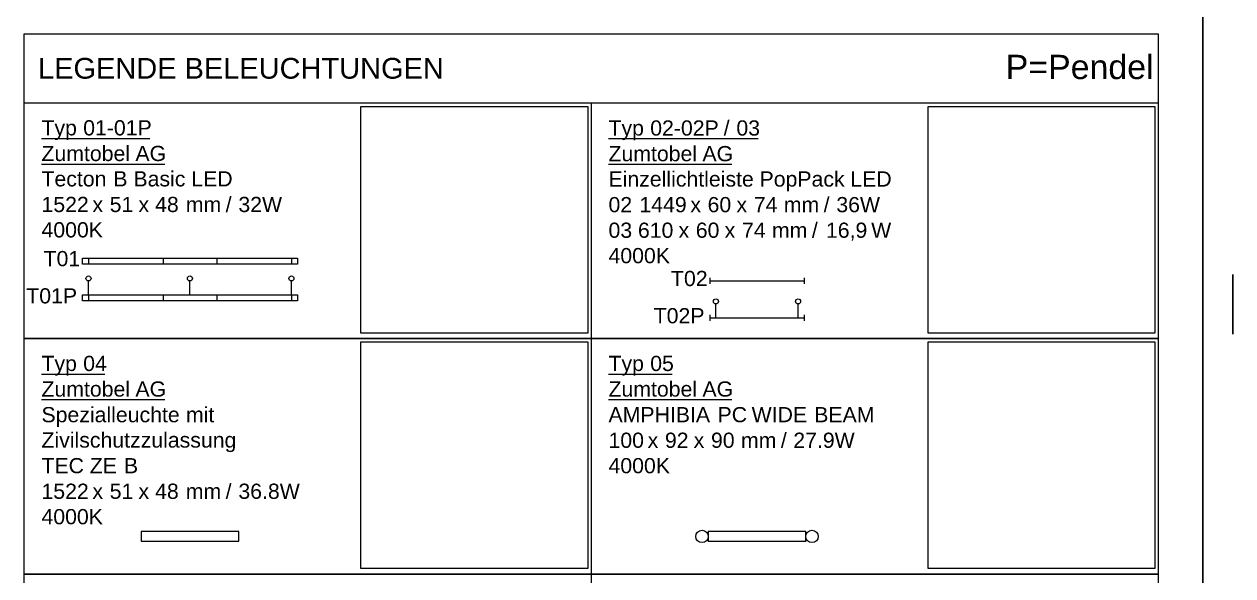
# Model space of a CAD drawing. Extents: x -1132 to 613, y -179 to 712.
# Drawn here: x 410.1 to 612.6, y 420 to 512.5 of the extents above; entities that cross this region are included whole.
import ezdxf

# ---------------------------------------------------------------- set-up
doc = ezdxf.new("R2010")
doc.units = 0
doc.layers.get('0').update_dxf_attribs({"lineweight": 13})
doc.layers.add('EL01_WAN_Geometrie', color=3, linetype='Continuous', lineweight=13, true_color=0x00ff00)
doc.layers.add('EL01_WAN_Leuchten', color=7, linetype='Continuous', lineweight=13, true_color=0x0080ff)
for name, color, linetype, lineweight in [('EL01_WAN_I0_Legende', 7, 'Continuous', 13), ('EL01_WAN_Rahmen', 7, 'Continuous', 13), ('EL01_WAN_Text', 7, 'Continuous', 13)]:
    doc.layers.add(name, color=color, linetype=linetype, lineweight=lineweight)
doc.styles.get("Standard").update_dxf_attribs({"font": 'arial.ttf'})
picture_1 = doc.add_image_def('image32.jpg', size_in_pixel=(450, 450))
picture_2 = doc.add_image_def('image33.jpg', size_in_pixel=(512, 512))
picture_3 = doc.add_image_def('image34.jpg', size_in_pixel=(208, 208))

# ---------------------------------------------------------------- blocks, each defined once
blk = doc.blocks.new('Blockreferenz-A0UNPDE46I', base_point=(200.08, 7.58))
at = {"layer": 'EL01_WAN_Leuchten', "lineweight": -2}
for p, q in [((419.86, 472.31), (419.86, 473.31)), ((419.86, 473.31), (455.86, 473.31)), ((455.86, 472.31), (419.86, 472.31)), ((420.86, 473.31), (420.86, 472.31)), ((433.36, 473.31), (433.36, 472.31)), ((442.36, 473.31), (442.36, 472.31)), ((454.86, 473.31), (454.86, 472.31)), ((455.86, 473.31), (455.86, 472.31)), ((419.86, 466.15), (419.86, 467.15)), ((419.86, 467.15), (455.86, 467.15)), ((455.86, 466.15), (419.86, 466.15)), ((420.86, 467.15), (420.86, 466.15)), ((433.36, 467.15), (433.36, 466.15)), ((442.36, 467.15), (442.36, 466.15)), ((454.86, 467.15), (454.86, 466.15)), ((455.86, 467.15), (455.86, 466.15))]:
    blk.add_line(p, q, dxfattribs=at)
at = {"layer": 'EL01_WAN_Leuchten', "linetype": 'ByBlock', "lineweight": -2, "ltscale": 0.13}
for p, q in [((524.98, 469.97), (524.98, 468.97)), ((540.74, 469.97), (540.74, 468.97)), ((420.86, 467.15), (420.86, 469.47)), ((437.86, 467.15), (437.86, 469.47)), ((454.86, 467.15), (454.86, 469.47)), ((524.98, 469.47), (540.74, 469.47)), ((524.98, 463.81), (524.98, 462.81)), ((525.98, 463.31), (525.98, 465.62)), ((539.74, 463.31), (539.74, 465.62)), ((540.74, 463.81), (540.74, 462.81)), ((524.98, 463.31), (540.74, 463.31)), ((446.03, 427.46), (429.69, 427.46)), ((429.69, 427.46), (429.69, 425.83)), ((446.03, 425.83), (446.03, 427.46)), ((541.03, 427.46), (524.69, 427.46)), ((524.69, 427.46), (524.69, 425.83)), ((541.03, 425.83), (541.03, 427.46)), ((429.69, 425.83), (446.03, 425.83)), ((524.69, 425.83), (541.03, 425.83))]:
    blk.add_line(p, q, dxfattribs=at)
for centre, radius in [((420.86, 469.89), 0.423), ((437.86, 469.89), 0.423), ((454.86, 469.89), 0.423), ((525.98, 466.05), 0.423), ((539.74, 466.05), 0.423), ((523.65, 426.64), 1.04), ((542.07, 426.64), 1.04)]:
    blk.add_circle(centre, radius, dxfattribs=at)
at = {"layer": 'EL01_WAN_Rahmen', "linetype": 'ByBlock', "lineweight": -2, "ltscale": 0.13}
for p, q in [((410.08, 499.33), (410.08, 510.92)), ((410.08, 510.92), (600.08, 510.92)), ((600.08, 510.92), (600.08, 499.33)), ((410.08, 459.83), (410.08, 499.33)), ((410.08, 499.33), (600.08, 499.33)), ((505.08, 499.33), (505.08, 301.82)), ((600.08, 499.33), (600.08, 459.83)), ((600.08, 459.83), (410.08, 459.83)), ((410.08, 420.33), (410.08, 459.83)), ((410.08, 459.83), (600.08, 459.83)), ((600.08, 459.83), (600.08, 420.33)), ((600.08, 420.33), (410.08, 420.33)), ((410.08, 380.83), (410.08, 420.33)), ((410.08, 420.33), (600.08, 420.33)), ((600.08, 420.33), (600.08, 380.83))]:
    blk.add_line(p, q, dxfattribs=at)
at = {"layer": 'EL01_WAN_Text', "color": 7, "linetype": 'ByBlock', "lineweight": -2, "ltscale": 0.13, "true_color": 0xffffff}
for p, q in [((412.98, 493.36), (418.69, 493.36)), ((418.69, 493.36), (419.97, 493.36)), ((419.97, 493.36), (431.14, 493.36)), ((507.98, 493.33), (513.69, 493.33)), ((513.69, 493.33), (514.97, 493.33)), ((514.97, 493.33), (526.14, 493.33)), ((526.14, 493.33), (527.28, 493.33)), ((527.28, 493.33), (528.27, 493.33)), ((528.27, 493.33), (529.41, 493.33)), ((529.41, 493.33), (533.05, 493.33)), ((412.98, 489.06), (427.49, 489.06)), ((427.49, 489.06), (428.72, 489.06)), ((428.72, 489.06), (433.65, 489.06)), ((507.98, 489.03), (522.49, 489.03)), ((522.49, 489.03), (523.72, 489.03)), ((523.72, 489.03), (528.65, 489.03)), ((412.98, 453.86), (418.69, 453.86)), ((418.69, 453.86), (419.97, 453.86)), ((419.97, 453.86), (423.6, 453.86)), ((507.98, 453.86), (513.69, 453.86)), ((513.69, 453.86), (514.97, 453.86)), ((514.97, 453.86), (518.63, 453.86)), ((412.98, 449.57), (427.49, 449.57)), ((427.49, 449.57), (428.72, 449.57)), ((428.72, 449.57), (433.65, 449.57)), ((507.98, 449.57), (522.49, 449.57)), ((522.49, 449.57), (523.72, 449.57)), ((523.72, 449.57), (528.65, 449.57))]:
    blk.add_line(p, q, dxfattribs=at)
at = {"layer": 'EL01_WAN_Text', "linetype": 'ByBlock', "lineweight": -2, "ltscale": 0.13, "insert": (412.4, 506.86), "char_height": 3.4761, "attachment_point": 1}
blk.add_mtext('{\\fArial;LEGENDE BELEUCHTUNGEN}', dxfattribs=at)
at = {"layer": 'EL01_WAN_Text', "color": 1, "linetype": 'ByBlock', "lineweight": -2, "ltscale": 0.13, "true_color": 0xff0000, "insert": (574.53, 507.38), "char_height": 4.0633, "attachment_point": 1}
blk.add_mtext('{\\fArial;P=Pendel}', dxfattribs=at)
at = {"layer": 'EL01_WAN_Text', "color": 7, "linetype": 'ByBlock', "lineweight": -2, "ltscale": 0.13, "true_color": 0xffffff, "char_height": 2.5491, "attachment_point": 1}
for s, insert in [('{\\fArial;Typ}', (412.98, 496.42)), ('{\\fArial;01-01P}', (419.97, 496.42)), ('{\\fArial;Typ}', (507.98, 496.39)), ('{\\fArial;02-02P}', (514.97, 496.39)), ('{\\fArial;/}', (527.28, 496.39)), ('{\\fArial;03}', (529.41, 496.39)), ('{\\fArial;Zumtobel}', (412.98, 492.12)), ('{\\fArial;AG}', (428.72, 492.12)), ('{\\fArial;Zumtobel}', (507.98, 492.09)), ('{\\fArial;AG}', (523.72, 492.09)), ('{\\fArial;Tecton}', (412.98, 487.87)), ('{\\fArial;B}', (425.02, 487.87)), ('{\\fArial;Basic}', (428.39, 487.87)), ('{\\fArial;LED}', (438.08, 487.87)), ('{\\fArial;Einzellichtleiste}', (507.98, 487.84)), ('{\\fArial;PopPack}', (533.29, 487.84)), ('{\\fArial;LED}', (548.5, 487.84)), ('{\\fArial;1522}', (412.98, 483.57)), ('{\\fArial;x}', (421.52, 483.57)), ('{\\fArial;51}', (424.41, 483.57)), ('{\\fArial;x}', (429.23, 483.57)), ('{\\fArial;48}', (432.02, 483.57)), ('{\\fArial;mm}', (437.16, 483.57)), ('{\\fArial;/}', (443.84, 483.57)), ('{\\fArial;32W}', (445.97, 483.57)), ('{\\fArial;02}', (507.98, 483.54)), ('{\\fArial;1449}', (513.16, 483.54)), ('{\\fArial;x}', (521.7, 483.54)), ('{\\fArial;60}', (524.58, 483.54)), ('{\\fArial;x}', (529.42, 483.54)), ('{\\fArial;74}', (532.33, 483.54)), ('{\\fArial;mm}', (537.35, 483.54)), ('{\\fArial;/}', (544.03, 483.54)), ('{\\fArial;36W}', (546.15, 483.54)), ('{\\fArial;4000K}', (412.98, 479.32)), ('{\\fArial;03}', (507.98, 479.25)), ('{\\fArial;610}', (512.91, 479.25)), ('{\\fArial;x}', (519.72, 479.25)), ('{\\fArial;60}', (522.6, 479.25)), ('{\\fArial;x}', (527.44, 479.25)), ('{\\fArial;74}', (530.35, 479.25)), ('{\\fArial;mm}', (535.37, 479.25)), ('{\\fArial;/}', (542.05, 479.25)), ('{\\fArial;16,9}', (544.41, 479.25)), ('{\\fArial;W}', (551.99, 479.25)), ('{\\fArial;T01}', (413.33, 474.49)), ('{\\fArial;4000K}', (507.98, 474.99)), ('{\\fArial;T02}', (518.45, 471.16)), ('{\\fArial;T01P}', (410.43, 468.25)), ('{\\fArial;T02P}', (515.55, 464.92)), ('{\\fArial;Typ}', (412.98, 456.92)), ('{\\fArial;04}', (419.97, 456.92)), ('{\\fArial;Typ}', (507.98, 456.92)), ('{\\fArial;05}', (514.97, 456.92)), ('{\\fArial;Zumtobel}', (412.98, 452.63)), ('{\\fArial;AG}', (428.72, 452.63)), ('{\\fArial;Zumtobel}', (507.98, 452.63)), ('{\\fArial;AG}', (523.72, 452.63)), ('{\\fArial;Spezialleuchte}', (412.98, 448.33)), ('{\\fArial;mit}', (437.19, 448.33)), ('{\\fArial;AMPHIBIA}', (507.98, 448.33)), ('{\\fArial;PC}', (526.25, 448.33)), ('{\\fArial;WIDE}', (531.96, 448.33)), ('{\\fArial;BEAM}', (542.45, 448.33)), ('{\\fArial;Zivilschutzzulassung}', (412.98, 444.08)), ('{\\fArial;100}', (507.98, 444.04)), ('{\\fArial;92}', (517.43, 444.04)), ('{\\fArial;90}', (525.15, 444.04)), ('{\\fArial;mm}', (530.18, 444.04)), ('{\\fArial;/}', (536.86, 444.04)), ('{\\fArial;27.9W}', (538.94, 444.04)), ('{\\fArial;x}', (514.54, 444.04)), ('{\\fArial;x}', (522.25, 444.04)), ('{\\fArial;TEC}', (412.98, 439.78)), ('{\\fArial;ZE}', (421.07, 439.78)), ('{\\fArial;B}', (426.8, 439.78)), ('{\\fArial;4000K}', (507.98, 439.78)), ('{\\fArial;1522}', (412.98, 435.49)), ('{\\fArial;51}', (424.41, 435.49)), ('{\\fArial;48}', (432.02, 435.49)), ('{\\fArial;/}', (443.84, 435.49)), ('{\\fArial;36.8W}', (445.97, 435.49)), ('{\\fArial;x}', (421.52, 435.49)), ('{\\fArial;x}', (429.23, 435.49)), ('{\\fArial;mm}', (437.16, 435.49)), ('{\\fArial;4000K}', (412.98, 431.23))]:
    blk.add_mtext(s, dxfattribs=dict(at, insert=insert))
at = {"layer": 'EL01_WAN_I0_Legende', "linetype": 'ByBlock', "lineweight": -2, "ltscale": 0.13}
image = blk.add_image(picture_2, insert=(466.51, 460.74), size_in_units=(38, 38), dxfattribs=at)
image.dxf.flags = 7
image = blk.add_image(picture_1, insert=(561.51, 460.74), size_in_units=(38, 38), dxfattribs=at)
image.dxf.flags = 7
image = blk.add_image(picture_2, insert=(466.51, 421.24), size_in_units=(38, 38), dxfattribs=at)
image.dxf.flags = 7
image = blk.add_image(picture_3, insert=(561.51, 421.24), size_in_units=(38, 38), dxfattribs=at)
image.dxf.flags = 7

msp = doc.modelspace()

# ---------------------------------------------------------------- linework, layer by layer
at = {"color": 0, "linetype": 'ByBlock', "lineweight": -2, "ltscale": 0.13}
for p, q in [((607.58, -174.47), (607.58, 706.53)), ((612.58, 470.53), (612.58, 460.53))]:
    msp.add_line(p, q, dxfattribs=at)

# ---------------------------------------------------------------- block references
at = {"layer": 'EL01_WAN_Geometrie', "ltscale": 0.13}
msp.add_blockref('Blockreferenz-A0UNPDE46I', (200.08, 7.58), dxfattribs=at)

doc.saveas('drawing.dxf')
